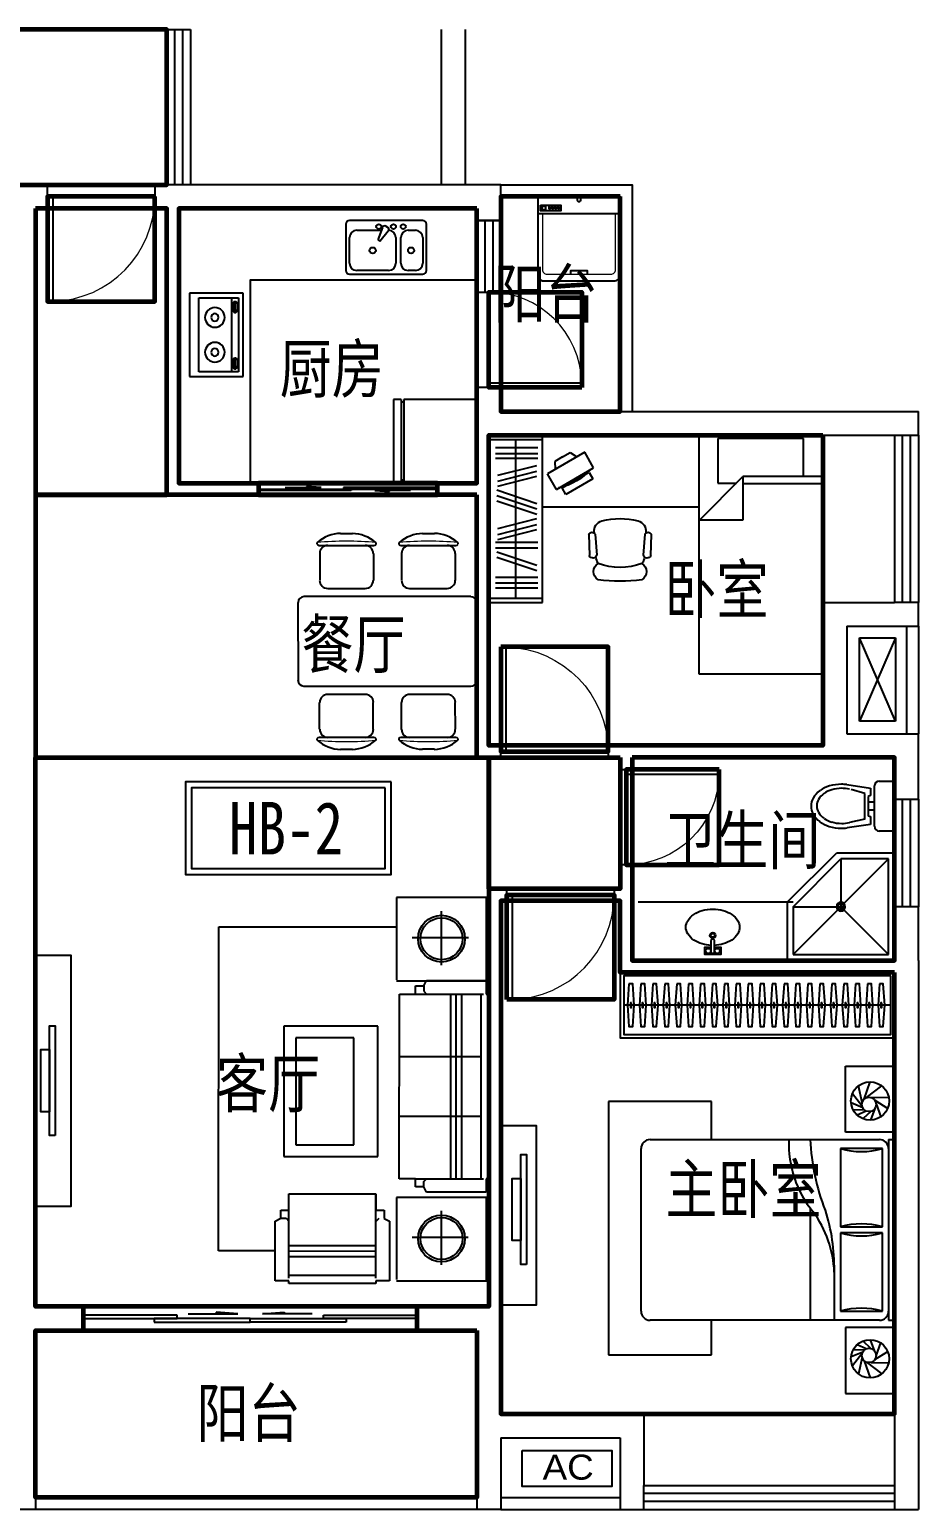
# Model space of a CAD drawing. Extents: x 864767 to 895467, y -830733 to -803533.
# Drawn here: x 880117 to 887567, y -830733 to -818333 of the extents above; entities that cross this region are included whole.
import ezdxf

# ---------------------------------------------------------------- set-up
doc = ezdxf.new("R2010")
doc.units = 0
doc.header["$LTSCALE"] = 1000
doc.header["$MEASUREMENT"] = 0
doc.linetypes.add('DASH', pattern=[0.35, 0.25, -0.1])
doc.layers.get('0').update_dxf_attribs({"linetype": 'CONTINUOUS'})
for name, color, linetype in [('0-栏杆', 165, 'CONTINUOUS'), ('BALCONY', 147, 'CONTINUOUS'), ('BATH', 8, 'CONTINUOUS'), ('F', 8, 'CONTINUOUS'), ('F1', 223, 'CONTINUOUS'), ('FUR', 8, 'CONTINUOUS'), ('K_EQUIPMENT', 4, 'CONTINUOUS'), ('text', 75, 'CONTINUOUS'), ('TOTHER', 145, 'CONTINUOUS'), ('WALL', 2, 'CONTINUOUS'), ('WC', 157, 'CONTINUOUS'), ('WINDOW', 4, 'CONTINUOUS'), ('家具', 8, 'CONTINUOUS')]:
    doc.layers.add(name, color=color, linetype=linetype)
for name, color, linetype, lineweight in [('GT_卧室', 1, 'CONTINUOUS', 60), ('GT_卫生间', 5, 'CONTINUOUS', 60), ('GT_厨房', 4, 'CONTINUOUS', 60), ('GT_客厅', 2, 'CONTINUOUS', 60), ('GT_玄关', 40, 'CONTINUOUS', 60), ('GT_过道', 30, 'CONTINUOUS', 60), ('GT_门', 245, 'CONTINUOUS', 60), ('GT_阳台', 6, 'CONTINUOUS', 60), ('GT_餐厅', 3, 'CONTINUOUS', 60)]:
    doc.layers.add(name, color=color, linetype=linetype, lineweight=lineweight)
doc.styles.add('DIM_FONT', font='ZBTXT.shx', dxfattribs={"width": 0.8})
doc.styles.add('HZ', font='zbtxt.shx', dxfattribs={"bigfont": 'zbhz.shx'})
doc.styles.add('黑体', font='simhei.ttf')

# ---------------------------------------------------------------- blocks, each defined once
blk = doc.blocks.new('ZHUO1')
for p, q in [((295, 137), (-295, -137)), ((744, 147), (541, 52)), ((804, 180), (998, -237)), ((953, -1156), (361, 113)), ((970, 59), (1012, -31)), ((508, -38), (641, -323)), ((-319, -204), (273, -1473)), ((935, -261), (731, -356)), ((-591, -476), (-387, -381)), ((-164, -699), (-297, -414)), ((1035, -476), (831, -571)), ((1094, -443), (1288, -860)), ((-460, -917), (-654, -500)), ((1261, -564), (1303, -654)), ((-627, -796), (-669, -706)), ((798, -660), (931, -946)), ((-401, -884), (-197, -789)), ((1225, -884), (1021, -979)), ((-301, -1098), (-97, -1003)), ((126, -1321), (-7, -1036)), ((-170, -1539), (-364, -1122)), ((339, -1497), (928, -1222)), ((-336, -1418), (-378, -1328)), ((-111, -1506), (93, -1411))]:
    blk.add_line(p, q)
for centre, radius, start, end in [((316, 92), 50, 25, 115), ((773, 86), 67.5, 25, 115), ((822, 188), 20, 137.67, 205), ((814, 195), 10, 65.7265, 137.67), ((689, -84), 316, 26.7651, 65.7265), ((569, -9), 67.5, 115, 205), ((722, -156), 316, 344.2735, 23.2349), ((-273, -183), 50, 115, 205), ((906, -200), 67.5, 295, 25), ((1016, -229), 20, 205, 272.33), ((1016, -239), 10, 272.33, 344.2735), ((702, -295), 67.5, 205, 295), ((-379, -581), 316, 164.2735, 203.2349), ((-673, -498), 10, 92.33, 164.2735), ((-672, -508), 20, 25, 92.33), ((-562, -537), 67.5, 115, 205), ((-359, -442), 67.5, 25, 115), ((1063, -537), 67.5, 25, 115), ((1112, -434), 20, 137.67, 205), ((1105, -427), 10, 65.7265, 137.67), ((979, -706), 316, 26.7651, 65.7265), ((859, -632), 67.5, 115, 205), ((-225, -728), 67.5, 295, 25), ((1013, -778), 316, 344.2735, 23.2349), ((-345, -653), 316, 206.7651, 245.7265), ((-429, -823), 67.5, 205, 295), ((1196, -822), 67.5, 295, 25), ((1306, -851), 20, 205, 272.33), ((1307, -861), 10, 272.33, 344.2735), ((-471, -932), 10, 245.7265, 317.67), ((-478, -925), 20, 317.67, 25), ((992, -917), 67.5, 205, 295), ((-383, -1121), 10, 92.33, 164.2735), ((-382, -1131), 20, 25, 92.33), ((-272, -1160), 67.5, 115, 205), ((-68, -1065), 67.5, 25, 115), ((-88, -1204), 316, 164.2735, 203.2349), ((907, -1177), 50, 295, 25), ((65, -1350), 67.5, 295, 25), ((-55, -1276), 316, 206.7651, 245.7265), ((-139, -1445), 67.5, 205, 295), ((318, -1451), 50, 205, 295), ((-180, -1555), 10, 245.7265, 317.67), ((-188, -1548), 20, 317.67, 25)]:
    blk.add_arc(centre, radius, start, end)
at = {"lineweight": 13}
for centre, start, end in [((-1526, -1160), 19.8023, 30.1977), ((1870, 423), 199.8023, 210.1977), ((-1236, -1783), 19.8023, 30.1977), ((2160, -199), 199.8023, 210.1977)]:
    blk.add_arc(centre, 2713, start, end, dxfattribs=at)
blk = doc.blocks.new('A$C79890BC7')
at = {"color": 252}
for points in [[(2140, 718159), (2091, 718159), (2091, 719080), (2140, 719080)], [(2091, 718359), (2018, 718359), (2018, 718880), (2091, 718880)]]:
    blk.add_lwpolyline(points, close=True, dxfattribs=at)
blk = doc.blocks.new('A$C6AB5504A')
at = {"layer": 'F'}
for p, q in [((1985, 2744), (2397, 2744)), ((1985, 2191), (1985, 2744)), ((2397, 2744), (2397, 2191)), ((2142, 2467), (2193, 2612)), ((2124, 2411), (2044, 2511)), ((2126, 2439), (2095, 2579)), ((2163, 2480), (2291, 2578)), ((2198, 2481), (2349, 2484)), ((862, 2449), (0, 2449)), ((0, 2449), (0, 325)), ((862, 2129), (862, 2449)), ((2130, 2396), (2033, 2436)), ((2143, 2379), (2052, 2375)), ((2159, 2368), (2084, 2334)), ((2198, 2365), (2133, 2304)), ((2233, 2390), (2196, 2292)), ((2232, 2458), (2340, 2390)), ((2243, 2428), (2281, 2319)), ((348, 2129), (2271, 2129)), ((2397, 2191), (1985, 2191)), ((2346, 2129), (2397, 2129)), ((2346, 2129), (2346, 615)), ((2397, 2129), (2397, 615)), ((273, 690), (273, 2053)), ((2296, 2053), (1943, 2053)), ((1943, 2053), (1943, 1397)), ((2296, 1397), (2296, 2053)), ((1690, 1549), (1690, 615)), ((1943, 1397), (2296, 1397)), ((2296, 1347), (1943, 1347)), ((1943, 1347), (1943, 690)), ((2296, 690), (2296, 1347)), ((1892, 1031), (1892, 615)), ((1943, 690), (2296, 690)), ((2271, 615), (348, 615)), ((862, 325), (862, 615)), ((2397, 553), (1985, 553)), ((1985, 553), (1985, 0)), ((2346, 615), (2397, 615)), ((2397, 0), (2397, 553)), ((2159, 375), (2084, 409)), ((2198, 378), (2133, 440)), ((2233, 354), (2196, 452)), ((2243, 316), (2281, 425)), ((0, 325), (862, 325)), ((2130, 348), (2033, 307)), ((2124, 333), (2044, 232)), ((2143, 365), (2052, 368)), ((2126, 305), (2095, 165)), ((2142, 276), (2193, 132)), ((2163, 264), (2291, 166)), ((2198, 262), (2349, 259)), ((2232, 286), (2340, 354)), ((1985, 0), (2397, 0))]:
    blk.add_line(p, q, dxfattribs=at)
for centre, radius in [((2192, 2452), 160), ((2183, 2423), 60), ((2192, 292), 160), ((2183, 320), 60)]:
    blk.add_circle(centre, radius, dxfattribs=at)
for centre, radius, start, end in [((348, 2053), 75.7, 90, 180), ((2403, 2091), 892, 177.5673, 219.5461), ((3545, 2214), 1857, 182.616, 201.4069), ((2271, 2053), 75.7, 0, 90), ((2119, 2659), 631, 253.7398, 286.2602), ((965, 977), 928, 2.5398, 36.0403), ((309, 1052), 1584, 359.2582, 17.8034), ((2119, 791), 631, 73.7398, 106.2602), ((2119, 1952), 631, 253.7398, 286.2602), ((348, 690), 75.7, 180, 270), ((2119, 85), 631, 73.7398, 106.2602), ((2271, 690), 75.7, 270, 0)]:
    blk.add_arc(centre, radius, start, end, dxfattribs=at)
blk = doc.blocks.new('*U33')
blk.add_line((-970, -275), (1269, -275))
for points in [[(-1000, 0), (1299, 0), (1299, -550), (-1000, -550)], [(-970, -30), (1269, -30), (1269, -520), (-970, -520)]]:
    blk.add_lwpolyline(points, close=True)
at = {"elevation": 0}
for points in [[(-874, -95), (-862, -275), (-874, -455), (-906, -455), (-918, -275), (-906, -95)], [(-774, -95), (-762, -275), (-774, -455), (-806, -455), (-818, -275), (-806, -95)], [(-674, -95), (-662, -275), (-674, -455), (-706, -455), (-718, -275), (-706, -95)], [(-574, -95), (-562, -275), (-574, -455), (-606, -455), (-618, -275), (-606, -95)], [(-474, -95), (-462, -275), (-474, -455), (-506, -455), (-518, -275), (-506, -95)], [(-374, -95), (-362, -275), (-374, -455), (-406, -455), (-418, -275), (-406, -95)], [(-274, -95), (-262, -275), (-274, -455), (-306, -455), (-318, -275), (-306, -95)], [(-174, -95), (-162, -275), (-174, -455), (-206, -455), (-218, -275), (-206, -95)], [(-74, -95), (-62, -275), (-74, -455), (-106, -455), (-118, -275), (-106, -95)], [(26, -95), (38, -275), (26, -455), (-6, -455), (-18, -275), (-6, -95)], [(126, -95), (138, -275), (126, -455), (94, -455), (82, -275), (94, -95)], [(226, -95), (238, -275), (226, -455), (194, -455), (182, -275), (194, -95)], [(326, -95), (338, -275), (326, -455), (294, -455), (282, -275), (294, -95)], [(426, -95), (438, -275), (426, -455), (394, -455), (382, -275), (394, -95)], [(526, -95), (538, -275), (526, -455), (494, -455), (482, -275), (494, -95)], [(626, -95), (638, -275), (626, -455), (594, -455), (582, -275), (594, -95)], [(726, -95), (738, -275), (726, -455), (694, -455), (682, -275), (694, -95)], [(826, -95), (838, -275), (826, -455), (794, -455), (782, -275), (794, -95)], [(926, -95), (938, -275), (926, -455), (894, -455), (882, -275), (894, -95)], [(1026, -95), (1038, -275), (1026, -455), (994, -455), (982, -275), (994, -95)], [(1126, -95), (1138, -275), (1126, -455), (1094, -455), (1082, -275), (1094, -95)], [(1226, -95), (1238, -275), (1226, -455), (1194, -455), (1182, -275), (1194, -95)]]:
    blk.add_lwpolyline(points, close=True, dxfattribs=at)
at = {"ltscale": 15, "elevation": 0}
for points in [[(-894, -255), (-886, -255), (-886, -295), (-894, -295)], [(-794, -255), (-786, -255), (-786, -295), (-794, -295)], [(-694, -255), (-686, -255), (-686, -295), (-694, -295)], [(-594, -255), (-586, -255), (-586, -295), (-594, -295)], [(-494, -255), (-486, -255), (-486, -295), (-494, -295)], [(-394, -255), (-386, -255), (-386, -295), (-394, -295)], [(-294, -255), (-286, -255), (-286, -295), (-294, -295)], [(-194, -255), (-186, -255), (-186, -295), (-194, -295)], [(-94, -255), (-86, -255), (-86, -295), (-94, -295)], [(6, -255), (14, -255), (14, -295), (6, -295)], [(106, -255), (114, -255), (114, -295), (106, -295)], [(206, -255), (214, -255), (214, -295), (206, -295)], [(306, -255), (314, -255), (314, -295), (306, -295)], [(406, -255), (414, -255), (414, -295), (406, -295)], [(506, -255), (514, -255), (514, -295), (506, -295)], [(606, -255), (614, -255), (614, -295), (606, -295)], [(706, -255), (714, -255), (714, -295), (706, -295)], [(806, -255), (814, -255), (814, -295), (806, -295)], [(906, -255), (914, -255), (914, -295), (906, -295)], [(1006, -255), (1014, -255), (1014, -295), (1006, -295)], [(1106, -255), (1114, -255), (1114, -295), (1106, -295)], [(1206, -255), (1214, -255), (1214, -295), (1206, -295)]]:
    blk.add_lwpolyline(points, close=True, dxfattribs=at)
blk = doc.blocks.new('$plan$00001564')
at = {"linetype": 'Continuous'}
for p, q in [((-520, -2000), (-520, 0)), ((-520, 0), (520, 0)), ((520, 0), (520, -2000)), ((-357, -346), (-357, -26)), ((-357, -27), (360, -27)), ((360, -27), (360, -400)), ((-520, -346), (151, -346)), ((516, -710), (151, -346)), ((151, -346), (151, -710)), ((151, -403), (-520, -403)), ((151, -710), (516, -710)), ((520, -2000), (-520, -2000))]:
    blk.add_line(p, q, dxfattribs=at)
blk.add_line((360, -400), (205, -400))
blk = doc.blocks.new('A$C39060881')
at = {"layer": 'FUR'}
for p, q in [((3418, 718609), (2018, 718609)), ((2018, 718159), (2018, 718609)), ((2054, 718159), (2054, 718609)), ((3382, 718159), (3382, 718609)), ((3418, 718159), (3418, 718609)), ((2119, 718215), (2119, 718568)), ((2169, 718215), (2169, 718568)), ((2210, 718215), (2210, 718568)), ((2353, 718233), (2270, 718562)), ((2403, 718233), (2319, 718562)), ((2444, 718233), (2361, 718562)), ((2475, 718227), (2588, 718562)), ((2521, 718227), (2634, 718562)), ((2566, 718227), (2679, 718562)), ((2799, 718233), (2716, 718562)), ((2849, 718233), (2766, 718562)), ((2890, 718233), (2807, 718562)), ((2912, 718215), (2912, 718568)), ((2962, 718215), (2962, 718568)), ((2993, 718227), (3106, 718562)), ((3038, 718227), (3151, 718562)), ((3206, 718215), (3206, 718568)), ((3255, 718215), (3255, 718568)), ((3296, 718215), (3296, 718568)), ((3382, 718384), (2054, 718384))]:
    blk.add_line(p, q, dxfattribs=at)
blk = doc.blocks.new('A$C03F53565')
at = {"layer": '家具', "color": 252}
for p, q in [((601, 1310), (0, 1310)), ((0, 1310), (0, 0)), ((142, 957), (323, 1269)), ((453, 1193), (323, 1269)), ((601, 0), (601, 1310)), ((181, 1143), (143, 1078)), ((181, 1143), (218, 1208)), ((218, 1208), (285, 1204)), ((453, 1193), (272, 882)), ((440, 1147), (311, 926)), ((497, 1115), (440, 1147)), ((143, 1078), (180, 1022)), ((365, 888), (497, 1115)), ((272, 882), (142, 957)), ((312, 919), (365, 888)), ((812, 878), (818, 878)), ((828, 870), (1003, 856)), ((832, 922), (1008, 918)), ((812, 443), (818, 444)), ((812, 443), (818, 444)), ((828, 452), (1003, 466)), ((832, 399), (1008, 404)), ((0, 0), (601, 0))]:
    blk.add_line(p, q, dxfattribs=at)
for centre, radius, start, end in [((-98, 1305), 555, 313.4291, 346.17), ((804, 788), 91, 85, 163.8913), ((841, 895), 28.6, 108.7162, 243.9569), ((996, 888), 32.5, 282.8663, 67.8436), ((1142, 804), 78.5, 30.3927, 149.6073), ((1339, 661), 641, 166.275, 193.725), ((994, 682), 182, 63.7878, 82.6653), ((591, 661), 516, 339.209, 20.791), ((-200, 661), 1422, 352.5907, 7.4093), ((804, 534), 91, 196.1087, 275), ((841, 427), 28.6, 116.0431, 251.2838), ((996, 434), 32.5, 292.1564, 77.1337), ((994, 637), 182, 278.0952, 296.382), ((1142, 517), 78.5, 210.3927, 329.6073)]:
    blk.add_arc(centre, radius, start, end, dxfattribs=at)
blk = doc.blocks.new('$plan$00001623')
at = {"layer": 'FUR', "linetype": 'Continuous'}
blk.add_line((-341, -145), (342, -145), dxfattribs=at)
at = {"layer": 'FUR'}
blk.add_lwpolyline([(295, -706), (-295, -706, -0.414214), (-345, -656), (-345, 0), (345, 0), (345, -656, -0.414214)], format="xyb", close=True, dxfattribs=at)
for points in [[(323, -72), (152, -72), (152, -120), (323, -120)], [(163, -86), (177, -86), (177, -99), (163, -99)], [(189, -86), (202, -86), (202, -99), (189, -99)], [(213, -86), (227, -86), (227, -99), (213, -99)], [(239, -86), (253, -86), (253, -99), (239, -99)], [(281, -110), (309, -110), (309, -80), (281, -80)]]:
    blk.add_lwpolyline(points, close=True, dxfattribs=at)
at = {"layer": 'FUR', "lineweight": 13}
blk.add_lwpolyline([(307, -145), (307, -611, -0.414214), (267, -651), (-267, -651, -0.414214), (-307, -611), (-307, -145)], format="xyb", dxfattribs=at)
at = {"layer": 'FUR'}
blk.add_lwpolyline([(-71, -651), (-71, -623), (0, -623), (71, -623), (71, -651)], dxfattribs=at)
blk.add_circle((0, -25), 16, dxfattribs=at)
blk = doc.blocks.new('A$C0A1D271E')
at = {"layer": '家具', "color": 252}
for p, q in [((56, 202), (27, 398)), ((100, 250), (71, 377)), ((389, 400), (359, 202)), ((100, 250), (316, 250)), ((316, 250), (348, 364)), ((0, 0), (0, 128)), ((40, 168), (378, 168)), ((123, 202), (56, 202)), ((128, 220), (123, 202)), ((290, 220), (128, 220)), ((175, 168), (175, 220)), ((242, 168), (242, 220)), ((297, 202), (290, 220)), ((359, 202), (297, 202)), ((418, 128), (418, 0)), ((418, 0), (0, 0))]:
    blk.add_line(p, q, dxfattribs=at)
for centre, radius, start, end in [((293, 469), 266, 143.8717, 163.0538), ((241, 507), 201, 119.5446, 143.8717), ((241, 497), 164, 120.5452, 144.9339), ((208, 565), 135, 89.7075, 119.5446), ((211, 547), 105, 90, 120.5452), ((208, 565), 135, 59.8705, 89.7075), ((211, 547), 105, 59.4548, 90), ((181, 497), 164, 35.0661, 59.4548), ((175, 508), 201, 35.5434, 59.8705), ((123, 470), 266, 16.3613, 35.5434), ((375, 444), 352, 163.0538, 179.7075), ((362, 443), 298, 163.7883, 180), ((287, 464), 221, 144.9339, 163.7883), ((134, 464), 221, 16.2117, 35.0661), ((60, 443), 298, 0, 16.2117), ((40, 446), 352, 359.7075, 16.3613), ((375, 444), 352, 179.7075, 187.4876), ((362, 443), 298, 180, 192.7964), ((60, 443), 298, 347.2036, 0), ((40, 446), 352, 352.2311, 359.7075), ((40, 128), 40, 90, 180), ((378, 128), 40, 0, 90)]:
    blk.add_arc(centre, radius, start, end, dxfattribs=at)
blk = doc.blocks.new('A$C6BB233E2')
at = {"layer": 'TOTHER', "color": 252}
blk.add_lwpolyline([(237, 323), (295, 323), (295, 378), (154, 378), (154, 323), (213, 323)], dxfattribs=at)
blk.add_lwpolyline([(237, 356), (237, 265, -0.075451), (236, 259, -0.085787), (234, 254, -0.106069), (229, 250, -0.126813), (225, 249, -0.126813), (220, 250, -0.106069), (216, 254, -0.085787), (214, 259, -0.075451), (213, 265), (213, 356, -0.075451), (214, 363, -0.085787), (216, 368, -0.106069), (220, 371, -0.126813), (225, 373, -0.126813), (229, 371, -0.106069), (234, 368, -0.085787), (236, 363, -0.075451)], format="xyb", close=True, dxfattribs=at)
blk.add_lwpolyline([(237, 304, -0.059092), (314, 292, -0.080492), (384, 259, -0.107066), (434, 207, -0.138385), (450, 152, -0.138385), (434, 97, -0.107066), (384, 45, -0.080492), (314, 12, -0.068315), (225, 0, -0.068315), (136, 12, -0.080492), (66, 45, -0.107066), (15, 97, -0.138385), (0, 152, -0.138385), (15, 207, -0.107066), (66, 259, -0.080492), (136, 292, -0.059092), (213, 304, -0.059092)], format="xyb", dxfattribs=at)
for centre, radius in [((187, 351), 21.7), ((263, 351), 21.7), ((225, 220), 23.7), ((225, 220), 16)]:
    blk.add_circle(centre, radius, dxfattribs=at)
blk = doc.blocks.new('A$C179D235A')
at = {"layer": 'BATH'}
for p, q in [((0, 0), (0, 450)), ((0, 450), (700, 450)), ((700, 450), (700, 0)), ((40, 370), (40, 40)), ((660, 370), (40, 370)), ((660, 40), (660, 370)), ((40, 96), (660, 96)), ((40, 40), (660, 40)), ((71, 73), (71, 62)), ((146, 64), (82, 64)), ((82, 64), (82, 47)), ((82, 47), (146, 47)), ((146, 47), (146, 64)), ((163, 72), (163, 62)), ((544, 73), (544, 62)), ((555, 64), (555, 47)), ((619, 64), (555, 64)), ((555, 47), (619, 47)), ((619, 47), (619, 64)), ((636, 72), (636, 62)), ((700, 0), (0, 0))]:
    blk.add_line(p, q, dxfattribs=at)
for centre, radius in [((204, 237), 82.5), ((204, 237), 31.6), ((496, 237), 82.5), ((496, 237), 31.6)]:
    blk.add_circle(centre, radius, dxfattribs=at)
for centre, radius, start, end in [((75, 72), 4.03, 121.9106, 180), ((75, 72), 4.03, 180, 197.9454), ((75, 62), 4.03, 121.9106, 180), ((75, 62), 4.03, 180, 238.0894), ((95, 41), 41.3, 104.4631, 121.9106), ((95, 30), 41.3, 104.4631, 121.9106), ((95, 93), 41.3, 238.0894, 251.0845), ((108, -11), 94.4, 96.0983, 104.4631), ((108, -21), 94.4, 96.0983, 104.4631), ((117, -93), 177, 90, 96.0983), ((117, -104), 177, 90, 96.0983), ((117, -93), 177, 83.9017, 90), ((117, -104), 177, 83.9017, 90), ((126, -11), 94.4, 75.5369, 83.9017), ((126, -21), 94.4, 75.5369, 83.9017), ((126, 145), 94.4, 282.4611, 284.4631), ((139, 41), 41.3, 58.0894, 75.5369), ((139, 30), 41.3, 58.0894, 75.5369), ((139, 93), 41.3, 284.4631, 301.9106), ((159, 72), 4.03, 0, 58.0894), ((159, 62), 4.03, 360, 58.0894), ((159, 62), 4.03, 301.9106, 360), ((548, 72), 4.03, 121.9106, 180), ((548, 72), 4.03, 180, 197.9454), ((548, 62), 4.03, 121.9106, 180), ((548, 62), 4.03, 180, 238.0894), ((568, 41), 41.3, 104.4631, 121.9106), ((568, 30), 41.3, 104.4631, 121.9106), ((568, 93), 41.3, 238.0894, 251.0845), ((581, -11), 94.4, 96.0983, 104.4631), ((581, -21), 94.4, 96.0983, 104.4631), ((590, -93), 177, 90, 96.0983), ((590, -104), 177, 90, 96.0983), ((590, -93), 177, 83.9017, 90), ((590, -104), 177, 83.9017, 90), ((599, -11), 94.4, 75.5369, 83.9017), ((599, -21), 94.4, 75.5369, 83.9017), ((599, 145), 94.4, 282.4611, 284.4631), ((612, 41), 41.3, 58.0894, 75.5369), ((612, 30), 41.3, 58.0894, 75.5369), ((612, 93), 41.3, 284.4631, 301.9106), ((632, 72), 4.03, 0, 58.0894), ((632, 62), 4.03, 0, 58.0894), ((632, 62), 4.03, 301.9106, 360)]:
    blk.add_arc(centre, radius, start, end, dxfattribs=at)
blk = doc.blocks.new('A$C20217E62')
at = {"layer": 'F1'}
for p, q in [((0, 419), (0, 31)), ((644, 450), (31, 450)), ((306, 391), (267, 287)), ((335, 402), (350, 393)), ((675, 31), (675, 419)), ((31, 92), (31, 307)), ((92, 368), (298, 368)), ((267, 287), (285, 277)), ((285, 277), (355, 363)), ((419, 307), (419, 92)), ((460, 92), (460, 307)), ((522, 368), (583, 368)), ((644, 307), (644, 92)), ((31, 0), (644, 0)), ((358, 31), (92, 31)), ((583, 31), (522, 31))]:
    blk.add_line(p, q, dxfattribs=at)
for centre, radius in [((276, 399), 20.5), ((399, 399), 20.5), ((481, 399), 20.5), ((225, 199), 25.6), ((547, 199), 25.6)]:
    blk.add_circle(centre, radius, dxfattribs=at)
for centre, radius, start, end in [((31, 419), 30.7, 90, 180), ((325, 384), 20.5, 60, 159.4623), ((340, 376), 20.5, 320.5377, 60), ((644, 419), 30.7, 360, 90), ((92, 307), 61.4, 90, 180), ((358, 307), 61.4, 360, 90), ((522, 307), 61.4, 90, 180), ((583, 307), 61.4, 360, 90), ((31, 31), 30.7, 180, 270), ((92, 92), 61.4, 180, 270), ((358, 92), 61.4, 270, 360), ((522, 92), 61.4, 180, 270), ((583, 92), 61.4, 270, 360), ((644, 31), 30.7, 270, 360)]:
    blk.add_arc(centre, radius, start, end, dxfattribs=at)
blk = doc.blocks.new('_E10NWL')
for p, q in [((-275, 0), (275, 0)), ((-275, -482), (-275, 0)), ((275, 0), (275, -482)), ((275, -482), (-275, -482)), ((-256.6, -482), (-256.6, -499.1)), ((256.6, -482), (256.6, -499.1)), ((-275, -550), (-275, -499.1)), ((275, -499.1), (-275, -499.1)), ((275, -550), (-275, -550)), ((275, -499.1), (275, -550))]:
    blk.add_line(p, q)
at = {"style": 'DIM_FONT', "width": 0.8, "flags": 9}
for tag in ['XSIZE', 'YSIZE']:
    blk.add_attdef(tag, (0, 0), '', height=0.5, dxfattribs=at)
blk = doc.blocks.new('2')
at = {"layer": 'BALCONY'}
for p, q in [((-4083, -511553), (-4083, -511853)), ((-3383, -511553), (-4083, -511553)), ((-3733, -511703), (-4083, -511553)), ((-3733, -511703), (-3383, -511553)), ((-3383, -511853), (-3383, -511553)), ((-4083, -511853), (-3733, -511703)), ((-3383, -511853), (-3733, -511703)), ((-4083, -511853), (-3383, -511853))]:
    blk.add_line(p, q, dxfattribs=at)
blk = doc.blocks.new('KTJ')
blk.add_lwpolyline([(-274, 148), (476, 148), (476, -152), (-274, -152)], close=True)
at = {"style": 'HZ', "width": 1.1}
blk.add_text('AC', height=210, dxfattribs=at).set_placement((-104, -95))
blk = doc.blocks.new('$DorLib2D$00000001')
for p, q in [((0.45, 0.975), (0.5, 0.975)), ((0.45, 0), (0.45, 0.975)), ((0.5, 0), (0.5, 0.975)), ((0.5, 0), (0.45, 0))]:
    blk.add_line(p, q)
at = {"lineweight": 13}
blk.add_arc((0.475, 0), 0.975, 91.4693, 180, dxfattribs=at)
blk = doc.blocks.new('$WINLIB2D$00000001')
for p, q in [((-0.5, 0.5), (0.5, 0.5)), ((-0.5, 0.5), (-0.5, -0.5)), ((0.5, -0.5), (0.5, 0.5)), ((0.5, 0.1667), (-0.5, 0.1667)), ((0.5, -0.1667), (-0.5, -0.1667)), ((-0.5, -0.5), (0.5, -0.5))]:
    blk.add_line(p, q)
blk = doc.blocks.new('$DorLib2D$00000131')
at = {"color": 0, "linetype": 'Continuous'}
for p, q in [((0.15, 0.125), (0.2319, 0.1973)), ((0.2319, 0.1973), (0.2319, 0.125)), ((-0.5, 0.125), (-0.5, 0)), ((0.0192, 0.125), (-0.5, 0.125)), ((0.0192, 0), (0.0192, 0.125)), ((0.35, 0.125), (0.15, 0.125)), ((-0.5, 0), (0.0192, 0)), ((-0.024, 0), (0.5, 0)), ((-0.024, -0.125), (-0.024, 0)), ((0.5, 0), (0.5, -0.125)), ((-0.35, -0.125), (-0.15, -0.125)), ((-0.2319, -0.1973), (-0.2319, -0.125)), ((-0.15, -0.125), (-0.2319, -0.1973)), ((0.5, -0.125), (-0.024, -0.125))]:
    blk.add_line(p, q, dxfattribs=at)
blk = doc.blocks.new('$DorLib2D$00000138')
at = {"color": 0, "linetype": 'Continuous'}
for p, q in [((-0.2875, 0), (-0.2875, 0.1538)), ((-0.2875, 0.1538), (0, 0.1538)), ((0, 0.1538), (0, 0)), ((0.2875, 0.1538), (0, 0.1538)), ((0.2875, 0), (0.2875, 0.1538)), ((-0.5, -0.1399), (-0.5, 0)), ((-0.5, 0), (-0.2187, 0)), ((0, 0), (-0.2875, 0)), ((-0.2187, 0), (-0.2187, -0.1399)), ((0, 0), (0.2875, 0)), ((0.2187, 0), (0.2187, -0.1399)), ((0.5, 0), (0.2187, 0)), ((0.5, 0), (0.5, -0.1946)), ((0.5, -0.1399), (0.5, 0)), ((-0.2187, -0.1399), (-0.5, -0.1399)), ((0.2187, -0.1399), (0.5, -0.1399)), ((-0.1857, -0.186), (-0.037, -0.186)), ((-0.037, -0.186), (-0.1019, -0.2583)), ((-0.1019, -0.2583), (-0.1019, -0.186)), ((0.1857, -0.186), (0.037, -0.186)), ((0.037, -0.186), (0.1019, -0.2583)), ((0.1019, -0.2583), (0.1019, -0.186))]:
    blk.add_line(p, q, dxfattribs=at)
blk = doc.blocks.new('$plan$00002156')
for p, q in [((-450, 450, 0), (450, 450, 0)), ((-450, -450, 0), (-450, 450, 0)), ((-400, 400, 0), (400, 400, 0)), ((-400, 400, 0), (-26.2175, 26.2175, 0)), ((-400, -400, 0), (-400, 400, 0)), ((26.4075, 26.41, 0), (400, 400, 0)), ((400, 400, 0), (400, 0, 0)), ((450, 450, 0), (450, -37.5, 0)), ((0, 0, 0), (-25, 0, 0)), ((0, 0, 0), (0, 25, 0)), ((25, 0, 0), (0, 0, 0)), ((0, -25, 0), (0, 0, 0)), ((0, -400, 0), (400, 0, 0)), ((400, 0, 0), (37.5, 0, 0)), ((-400, -400, 0), (-26.5225, -26.5225, 0)), ((0, -400, 0), (0, -37.5, 0)), ((37.5, -450, 0), (450, -37.5, 0)), ((37.5, -450, 0), (-450, -450, 0)), ((0, -400, 0), (-400, -400, 0))]:
    blk.add_line(p, q)
for radius in [37.5, 25]:
    blk.add_circle((0, 0, 0), radius)

msp = doc.modelspace()

# ---------------------------------------------------------------- linework, layer by layer
at = {"color": 252, "elevation": 0}
for points in [[(880167, -828191), (880467, -828191), (880467, -826091), (880167, -826091)], [(884067, -829020), (884367, -829020), (884367, -827520), (884067, -827520)]]:
    msp.add_lwpolyline(points, close=True, dxfattribs=at)
at = {"layer": '0-栏杆'}
for p, q in [((883567, -818333, 0), (883567, -819633, 0)), ((883767, -818333, 0), (883767, -819633, 0)), ((883867, -830633, 0), (880167, -830633, 0)), ((883867, -830733, 0), (880167, -830733, 0))]:
    msp.add_line(p, q, dxfattribs=at)
at = {"layer": '0-栏杆', "elevation": 0}
for points in [[(884067, -819633), (885167, -819633), (885167, -821533)], [(884067, -819733), (885067, -819733), (885067, -821533)]]:
    msp.add_lwpolyline(points, dxfattribs=at)
at = {"layer": 'BALCONY'}
for p, q in [((887467, -823333, 0), (887467, -824233, 0)), ((887567, -823333, 0), (887567, -824233, 0)), ((884067, -830633, 0), (885067, -830633, 0)), ((884067, -830733, 0), (885067, -830733, 0))]:
    msp.add_line(p, q, dxfattribs=at)
at = {"layer": 'F'}
for p, q in [((883194, -825607, 0), (883193, -826295, 0)), ((883947, -825607, 0), (883194, -825607, 0)), ((883947, -826305, 0), (883947, -825607, 0)), ((886517, -825646, 0), (885217, -825646, 0)), ((883570, -826172, 0), (883570, -825720, 0)), ((881702, -828567, 0), (881703, -825852, 0)), ((881703, -825852, 0), (883194, -825852, 0)), ((883324, -825941, 0), (883795, -825941, 0)), ((883193, -826305, 0), (883947, -826305, 0)), ((883421, -826347, 0), (883444, -826301, 0)), ((883444, -826301, 0), (883945, -826301, 0)), ((883945, -826301, 0), (883945, -826415, 0)), ((883216, -827962, 0), (883217, -826415, 0)), ((883217, -826415, 0), (883353, -826415, 0)), ((883353, -826347, 0), (883421, -826347, 0)), ((883353, -826415, 0), (883353, -826347, 0)), ((883353, -826415, 0), (883444, -826415, 0)), ((883421, -826347, 0), (883421, -826392, 0)), ((883421, -826392, 0), (883444, -826415, 0)), ((883444, -826415, 0), (883922, -826415, 0)), ((883649, -827962, 0), (883649, -826415, 0)), ((883694, -827962, 0), (883694, -826415, 0)), ((883740, -827962, 0), (883740, -826415, 0)), ((883899, -826415, 0), (883899, -827962, 0)), ((883945, -826415, 0), (883967, -826415, 0)), ((883967, -826415, 0), (883967, -827962, 0)), ((882248, -826683, 0), (882248, -827777, 0)), ((883036, -826683, 0), (882248, -826683, 0)), ((883036, -827777, 0), (883036, -826683, 0)), ((882836, -826783, 0), (882348, -826783, 0)), ((882348, -826783, 0), (882348, -827677, 0)), ((882836, -827677, 0), (882836, -826783, 0)), ((883217, -826938, 0), (883899, -826938, 0)), ((883216, -827438, 0), (883899, -827439, 0)), ((882348, -827677, 0), (882836, -827677, 0)), ((882248, -827777, 0), (883036, -827777, 0)), ((883353, -827962, 0), (883216, -827962, 0)), ((883353, -828030, 0), (883353, -827962, 0)), ((883353, -827962, 0), (883444, -827962, 0)), ((883421, -828030, 0), (883353, -828030, 0)), ((883421, -827985, 0), (883444, -827962, 0)), ((883421, -828030, 0), (883421, -827985, 0)), ((883444, -828076, 0), (883421, -828030, 0)), ((883444, -827962, 0), (883922, -827962, 0)), ((883944, -827962, 0), (883944, -828076, 0)), ((883967, -827962, 0), (883944, -827962, 0)), ((882290, -828090, 0), (883020, -828090, 0)), ((882290, -828226, 0), (882290, -828090, 0)), ((883020, -828090, 0), (883020, -828226, 0)), ((883020, -828795, 0), (883020, -828090, 0)), ((883947, -828119, 0), (883193, -828119, 0)), ((883193, -828119, 0), (883193, -828807, 0)), ((883944, -828076, 0), (883444, -828076, 0)), ((883947, -828818, 0), (883947, -828119, 0)), ((882176, -828317, 0), (882222, -828294, 0)), ((882176, -828818, 0), (882176, -828317, 0)), ((882222, -828226, 0), (882290, -828226, 0)), ((882222, -828294, 0), (882222, -828226, 0)), ((882222, -828294, 0), (882267, -828294, 0)), ((882267, -828294, 0), (882290, -828317, 0)), ((882290, -828795, 0), (882290, -828226, 0)), ((883020, -828226, 0), (883088, -828226, 0)), ((883045, -828295, 0), (883022, -828317, 0)), ((883088, -828226, 0), (883088, -828295, 0)), ((883088, -828295, 0), (883134, -828317, 0)), ((883134, -828317, 0), (883134, -828818, 0)), ((883570, -828684, 0), (883570, -828232, 0)), ((882176, -828567, 0), (881702, -828567, 0)), ((882290, -828522, 0), (883020, -828522, 0)), ((882290, -828567, 0), (883020, -828568, 0)), ((883323, -828453, 0), (883794, -828453, 0)), ((882290, -828613, 0), (883020, -828613, 0)), ((883020, -828772, 0), (882290, -828772, 0)), ((882290, -828818, 0), (882176, -828818, 0)), ((882290, -828840, 0), (882290, -828818, 0)), ((883020, -828841, 0), (882290, -828840, 0)), ((883020, -828818, 0), (883020, -828841, 0)), ((883134, -828818, 0), (883020, -828818, 0)), ((883193, -828818, 0), (883947, -828818, 0))]:
    msp.add_line(p, q, dxfattribs=at)
at = {"layer": 'F', "elevation": 0}
msp.add_lwpolyline([(883867, -820433), (881967, -820433), (881967, -822133)], dxfattribs=at)
at = {"layer": 'F'}
for centre, radius in [((883570, -825951, 0), 196), ((883570, -825951, 0), 176), ((883570, -828463, 0), 196), ((883570, -828463, 0), 176)]:
    msp.add_circle(centre, radius, dxfattribs=at)
at = {"layer": 'GT_卧室', "elevation": 0}
msp.add_lwpolyline([(886767, -821733), (886767, -824333), (883967, -824333), (883967, -821733), (886767, -821733)], dxfattribs=at)
at = {"layer": 'GT_卧室'}
msp.add_lwpolyline([(887367, -826233), (885067, -826233), (885067, -825633), (884067, -825633), (884067, -829933), (887367, -829933), (887367, -826233)], dxfattribs=at)
at = {"layer": 'GT_卫生间'}
msp.add_lwpolyline([(885167, -824433), (885167, -826133), (887367, -826133), (887367, -824433), (885167, -824433)], dxfattribs=at)
at = {"layer": 'GT_厨房'}
msp.add_lwpolyline([(883867, -819833), (881367, -819833), (881367, -822133), (883867, -822133), (883867, -819833)], dxfattribs=at)
at = {"layer": 'GT_客厅'}
msp.add_lwpolyline([(883967, -825533), (883967, -829033), (880167, -829033), (880167, -824433), (883967, -824433), (883967, -825533)], dxfattribs=at)
at = {"layer": 'GT_玄关'}
msp.add_lwpolyline([(880167, -819833), (880167, -822233), (881267, -822233), (881267, -819833), (880167, -819833)], dxfattribs=at)
at = {"layer": 'GT_过道'}
for points in [[(876667, -818333), (876667, -819633), (881267, -819633), (881267, -818333), (876667, -818333)], [(885067, -824433), (885067, -825533), (883967, -825533), (883967, -824433), (885067, -824433)]]:
    msp.add_lwpolyline(points, dxfattribs=at)
at = {"layer": 'GT_门'}
for points in [[(881167, -819733), (880267, -819733), (880267, -820611), (881167, -820611), (881167, -819733)], [(884747, -821333), (883967, -821333), (883967, -820533), (884747, -820533), (884747, -821333)], [(882035, -822133), (882035, -822233), (883535, -822233), (883535, -822133), (882035, -822133)], [(884067, -823506), (884067, -824383), (884967, -824383), (884967, -823506), (884067, -823506)], [(885897, -824533), (885117, -824533), (885117, -825333), (885897, -825333), (885897, -824533)], [(884117, -826461), (884117, -825583), (885017, -825583), (885017, -826461), (884117, -826461)], [(883367, -829033), (880567, -829033), (880567, -829233), (883367, -829233), (883367, -829033)]]:
    msp.add_lwpolyline(points, dxfattribs=at)
at = {"layer": 'GT_阳台', "elevation": 0}
msp.add_lwpolyline([(885067, -819733), (884067, -819733), (884067, -821533), (885067, -821533), (885067, -819733)], dxfattribs=at)
at = {"layer": 'GT_阳台'}
msp.add_lwpolyline([(883867, -829233), (883867, -830633), (880167, -830633), (880167, -829233), (883867, -829233)], dxfattribs=at)
at = {"layer": 'GT_餐厅'}
msp.add_lwpolyline([(883867, -822233), (880167, -822233), (880167, -824433), (883867, -824433), (883867, -822233)], dxfattribs=at)
at = {"layer": 'text', "color": 7, "elevation": 0}
for points in [[(883148, -824636), (881423, -824636), (881423, -825412), (883148, -825412)], [(883098, -824686), (881473, -824686), (881473, -825362), (883098, -825362)]]:
    msp.add_lwpolyline(points, close=True, dxfattribs=at)
at = {"layer": 'WALL'}
for p, q in [((880267, -819633), (880067, -819633)), ((880267, -819833), (880267, -819633)), ((881267, -819633), (881167, -819633)), ((881167, -819633), (881167, -819833)), ((881467, -819633), (881267, -819633)), ((884067, -819633), (881467, -819633)), ((884067, -819933), (884067, -819633)), ((880167, -819833), (880167, -829033)), ((880167, -819833), (880267, -819833)), ((881167, -819833), (881267, -819833)), ((881267, -819833), (881267, -822233)), ((881367, -819833), (881367, -822133)), ((883867, -819833), (881367, -819833)), ((883867, -819833), (883867, -819933)), ((883867, -819933), (884067, -819933)), ((884067, -821333), (883867, -821333)), ((883867, -821333), (883867, -821633)), ((884067, -821533), (884067, -821333)), ((884067, -821533), (887567, -821533)), ((887567, -821733), (887567, -821533)), ((883867, -821633), (883867, -822133)), ((883967, -821733), (887367, -821733)), ((883967, -821733), (883967, -822133)), ((887367, -821733), (887567, -821733)), ((881267, -822233), (882035, -822233)), ((882035, -822133), (881367, -822133)), ((882035, -822233), (882035, -822133)), ((883867, -822133), (883535, -822133)), ((883535, -822133), (883535, -822233)), ((883535, -822233), (883867, -822233)), ((883867, -822233), (883867, -824433)), ((883967, -822133), (883967, -824333)), ((886767, -823133), (887367, -823133)), ((886767, -823133), (886767, -824333)), ((887567, -823133), (887367, -823133)), ((887567, -823333), (887567, -823133)), ((886967, -823333), (887567, -823333)), ((886967, -823333), (886967, -824233)), ((884067, -824333), (883967, -824333)), ((884067, -824433), (884067, -824333)), ((885167, -824333), (884967, -824333)), ((884967, -824333), (884967, -824433)), ((885167, -824333), (886767, -824333)), ((886967, -824233), (887567, -824233)), ((887567, -824783), (887567, -824233)), ((883867, -824433), (884067, -824433)), ((884967, -824433), (885067, -824433)), ((885067, -824433), (885067, -824533)), ((885167, -824533), (885167, -824433)), ((885167, -824433), (886867, -824433)), ((886867, -824433), (887367, -824433)), ((887367, -824433), (887367, -824783)), ((885067, -824533), (885167, -824533)), ((887367, -824783), (887567, -824783)), ((885167, -825333), (885067, -825333)), ((885067, -825333), (885067, -825533)), ((885167, -825533), (885167, -825333)), ((884117, -825533), (883967, -825533)), ((883967, -825533), (883967, -829033)), ((884117, -825633), (884117, -825533)), ((885067, -825533), (885017, -825533)), ((885017, -825533), (885017, -825633)), ((885167, -825533), (885167, -826133)), ((884067, -825633), (884117, -825633)), ((884067, -825633), (884067, -829133)), ((885017, -825633), (885067, -825633)), ((885067, -825633), (885067, -826233)), ((887567, -825683), (887367, -825683)), ((887367, -825683), (887367, -826133)), ((887567, -826133), (887567, -825683)), ((885167, -826133), (887367, -826133)), ((887567, -826133), (887567, -830733)), ((885067, -826233), (887367, -826233)), ((887367, -826233), (887367, -830533)), ((880567, -829033), (880167, -829033)), ((880567, -829233), (880567, -829033)), ((883967, -829033), (883367, -829033)), ((883367, -829033), (883367, -829233)), ((884067, -829133), (884067, -829933)), ((880167, -829233), (880167, -830733)), ((880167, -829233), (880567, -829233)), ((883367, -829233), (883867, -829233)), ((883867, -829233), (883867, -830033)), ((883867, -830033), (883867, -830733)), ((884067, -829933), (885267, -829933)), ((885267, -829933), (885267, -830533)), ((884067, -830133), (885067, -830133)), ((884067, -830133), (884067, -830733)), ((885067, -830133), (885067, -830733)), ((885267, -830733), (885267, -830533)), ((887367, -830533), (887367, -830733)), ((880167, -830733), (879967, -830733)), ((884067, -830733), (883867, -830733)), ((885067, -830733), (885267, -830733)), ((887367, -830733), (887567, -830733))]:
    msp.add_line(p, q, dxfattribs=at)
at = {"layer": 'WINDOW'}
for p, q in [((884067, -820533, 0), (884067, -821333, 0)), ((885167, -824533, 0), (885167, -825333, 0))]:
    msp.add_line(p, q, dxfattribs=at)
at = {"layer": 'WINDOW', "linetype": 'DASH', "ltscale": 0.8}
msp.add_line((886767, -823133, 0), (886767, -821733, 0), dxfattribs=at)
at = {"layer": 'WINDOW', "linetype": 'Continuous', "ltscale": 0.8}
msp.add_line((885267, -829933, 0), (887367, -829933, 0), dxfattribs=at)

# ---------------------------------------------------------------- block references
for name, p, rotation in [('A$C39060881', (165808, -819715, 0), 270), ('A$C0A1D271E', (887367, -825049, 0), 90)]:
    msp.add_blockref(name, p, dxfattribs=dict(rotation=rotation))
at = {"xscale": -1, "rotation": 90}
msp.add_blockref('A$C03F53565', (885727, -821733, 0), dxfattribs=at)
at = {"yscale": -1, "rotation": 90.00000000000006}
msp.add_blockref('$plan$00002156', (886917, -825683, 0), dxfattribs=at)
for p in [(878193, -1545760, 0), (882143, -1546840, 0)]:
    msp.add_blockref('A$C79890BC7', p)
at = {"layer": 'BALCONY', "xscale": -1}
msp.add_blockref('$plan$00001623', (884722, -819733, 0), dxfattribs=at)
at = {"layer": 'BALCONY', "xscale": -1, "rotation": 90}
msp.add_blockref('2', (375521, -827512, 0), dxfattribs=at)
at = {"layer": 'BATH', "xscale": -1, "rotation": 90}
msp.add_blockref('A$C179D235A', (881907, -820541, 0), dxfattribs=at)
at = {"layer": 'BATH', "rotation": 245.0000000130156}
msp.add_blockref('ZHUO1', (883867, -823460, 0), dxfattribs=at)
at = {"layer": 'F', "xscale": -1}
msp.add_blockref('*U33', (886367, -826233, 0), dxfattribs=at)
at = {"layer": 'F1', "extrusion": (0, 0, -1), "xscale": -1, "zscale": -1}
msp.add_blockref('A$C20217E62', (-882768, -820383, 0), dxfattribs=at)
at = {"layer": 'FUR', "xscale": -1}
msp.add_blockref('$plan$00001564', (886247, -821733, 0), dxfattribs=at)
at = {"layer": 'FUR'}
msp.add_blockref('A$C6AB5504A', (884970, -829763, 0), dxfattribs=at)
at = {"layer": 'K_EQUIPMENT'}
msp.add_blockref('KTJ', (884521, -830389, 0), dxfattribs=at)
at = {"layer": 'WC', "rotation": 180}
msp.add_blockref('A$C6BB233E2', (886068, -825703, 0), dxfattribs=at)
at = {"layer": 'WINDOW'}
for name, p, xscale, yscale, zscale, rotation in [('$WINLIB2D$00000001', (881367, -818983), -1300.000000001746, 200, -1300.000000001746, 89.99999999999555), ('$DorLib2D$00000001', (880717, -819733), 900, 900, 900, 180), ('$WINLIB2D$00000001', (883967, -820233), -600, -200, -600, 270.0000000000808), ('$DorLib2D$00000001', (883967, -820933), 800, 800, 800, 270.0000000000808), ('$WINLIB2D$00000001', (887467, -822433), 1399.999999997817, -200, 1399.999999997817, 269.9999999999834), ('$DorLib2D$00000131', (882785, -822183), 1500, -100, 1500, 2.5654e-12), ('$DorLib2D$00000001', (884517, -824383), -900, 900, -900, 6.11426e-11), ('$DorLib2D$00000001', (885117, -824933), -800, 800, -800, 270.0000000001946), ('$WINLIB2D$00000001', (887467, -825233), 900, -200, 900, 270), ('$DorLib2D$00000138', (881967, -829133), 2800, -200, 2800, 3.4206e-12), ('$WINLIB2D$00000001', (886317, -830633), 2099.999999993481, -200, 2099.999999993481, 359.9999999999942)]:
    msp.add_blockref(name, p, dxfattribs=dict(at, xscale=xscale, yscale=yscale, zscale=zscale, rotation=rotation))
at = {"layer": 'WINDOW', "xscale": -900, "yscale": -900, "zscale": -900}
msp.add_blockref('$DorLib2D$00000001', (884567, -825583), dxfattribs=at)
at = {"layer": '家具', "extrusion": (0, 0, -1), "xscale": 1.272727265954014, "yscale": 1.272727273404598, "zscale": -1.27272727272727, "rotation": 90}
msp.add_blockref('_E10NWL', (-883867, -821783, 0), dxfattribs=at)

# ---------------------------------------------------------------- texts
at = {"layer": 'text', "color": 0, "style": '黑体', "width": 0.8}
for s, p in [('阳台', (884007, -820746, 0)), ('厨房', (882214, -821375, 0)), ('卧室', (885438, -823224, 0)), ('餐厅', (882395, -823683, 0)), ('卫生间', (885436, -825325, 0)), ('客厅', (881680, -827364, 0)), ('主卧室', (885446, -828250, 0)), ('阳台', (881517, -830126, 0))]:
    msp.add_text(s, height=400, dxfattribs=at).set_placement(p)
at = {"layer": 'text', "color": 7, "style": '黑体', "width": 0.8}
msp.add_text('HB-2', height=440, dxfattribs=at).set_placement((881788, -825245, 0))

doc.saveas('drawing.dxf')
